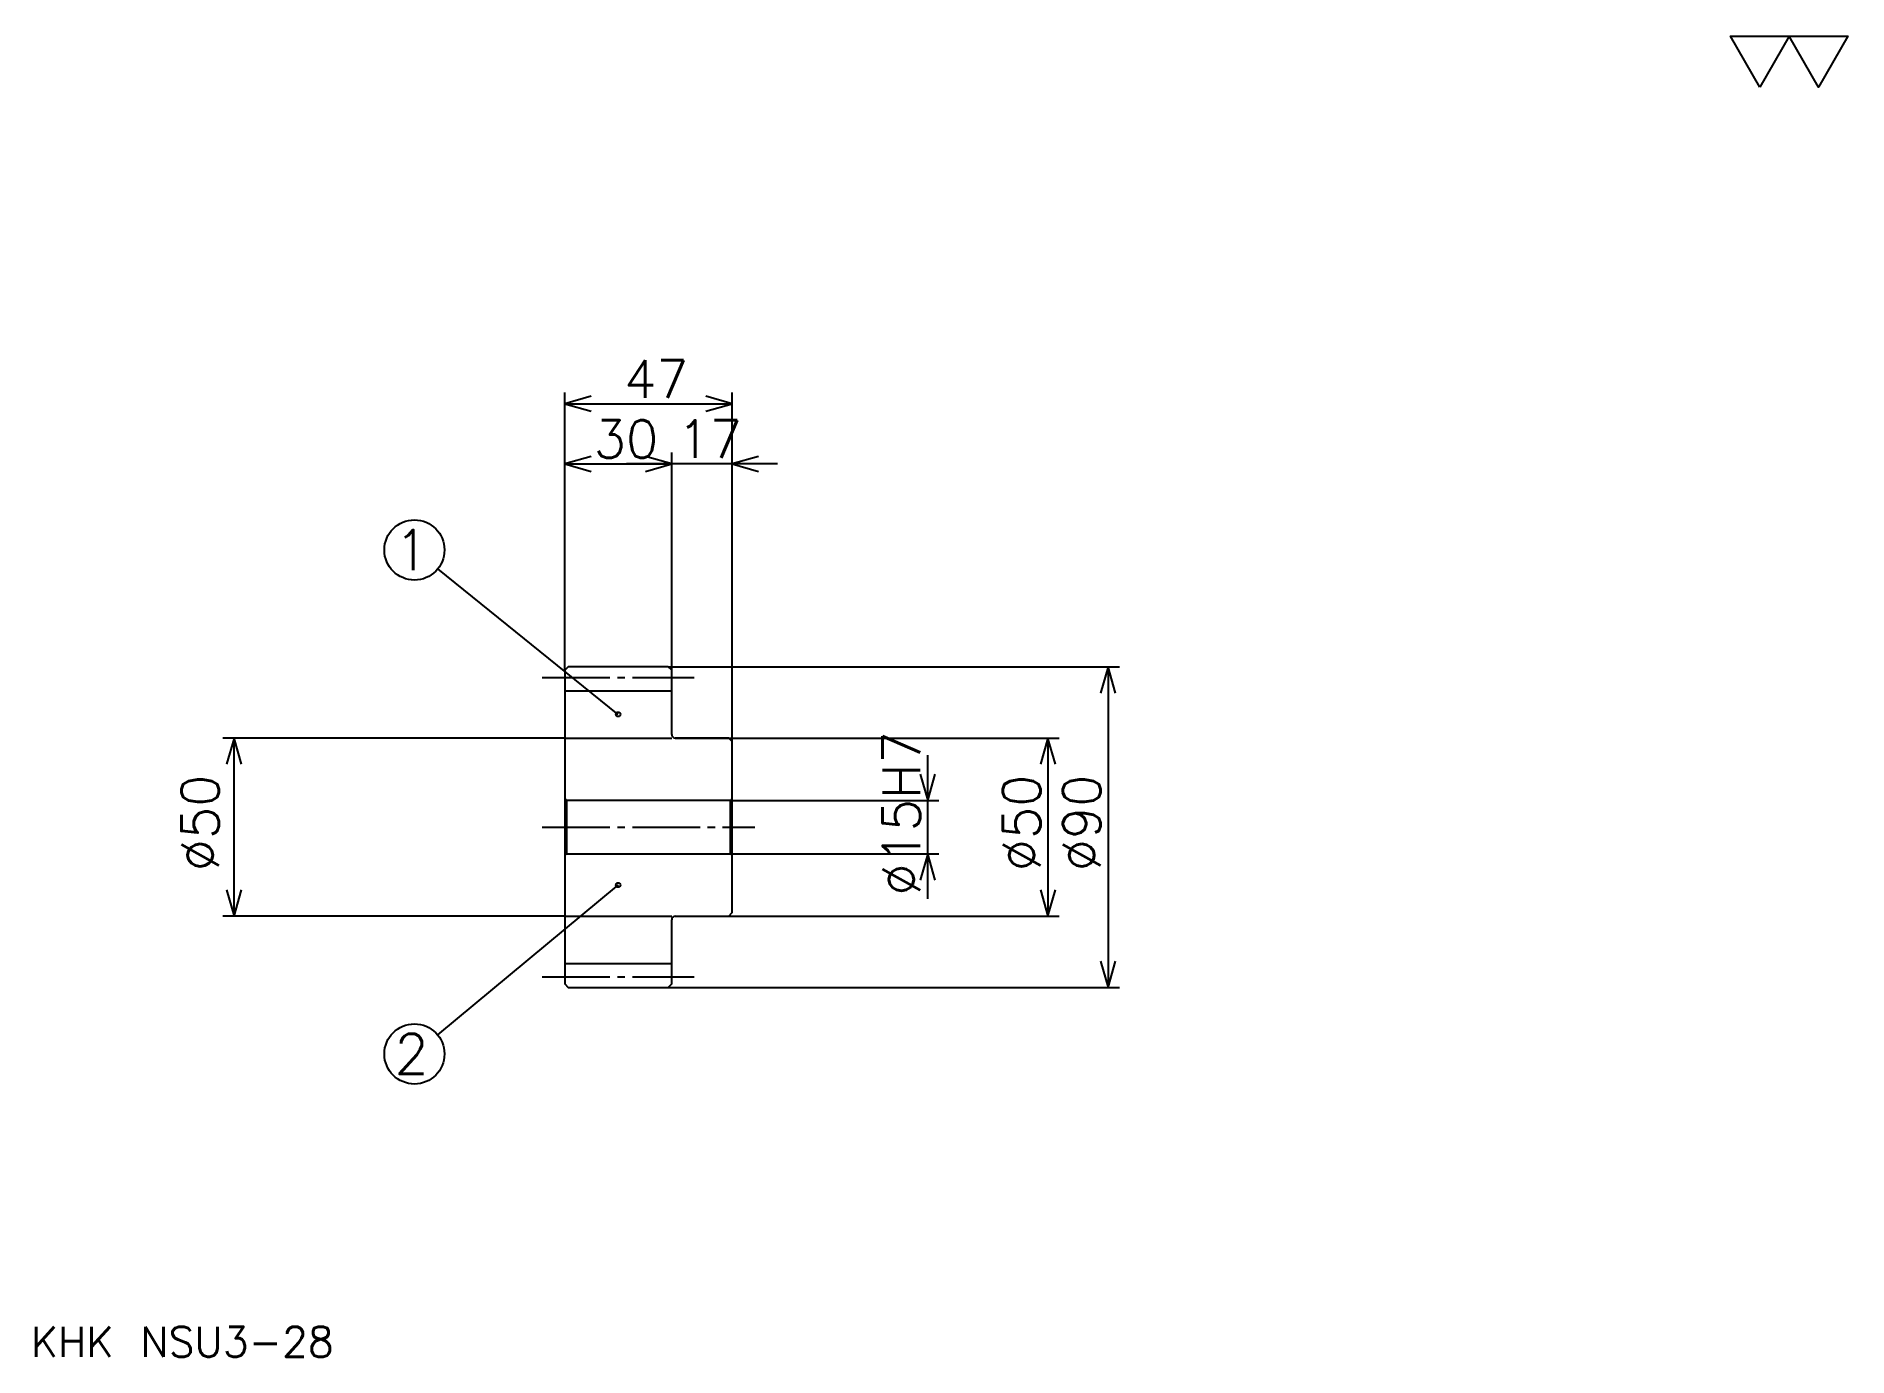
# Model space of a CAD drawing. Extents: x 23 to 531, y 23 to 394.
import ezdxf

# ---------------------------------------------------------------- set-up
doc = ezdxf.new("R2010")
doc.units = 0
doc.linetypes.add('DASHDOT', pattern=[25.304349, 18.978261, -2.108696, 2.108696, -2.108696])
doc.layers.get('0').update_dxf_attribs({"linetype": 'CONTINUOUS'})
doc.layers.add('DASHDOT', color=6, linetype='DASHDOT')
doc.styles.add('KANJI', font='TXT', dxfattribs={"bigfont": 'BIGFONT'})

msp = doc.modelspace()

# ---------------------------------------------------------------- linework, layer by layer
at = {"color": 5}
for p, q in [((170.804337, 216.858688), (170.804337, 293.82608)), ((170.804337, 290.663025), (217.804337, 290.663025)), ((217.804337, 216.858688), (217.804337, 293.82608)), ((200.804337, 216.858688), (200.804337, 276.956512)), ((170.804337, 273.793457), (200.804337, 273.793457)), ((230.456512, 273.793457), (188.152161, 273.793457)), ((185.804337, 203.483688), (135.193878, 244.334808)), ((170.804337, 215.858688), (170.804337, 216.858688)), ((199.804337, 216.858688), (217.804337, 216.858688)), ((200.804337, 215.858688), (200.804337, 216.858688)), ((217.804337, 216.858688), (326.402161, 216.858688)), ((217.804337, 195.858688), (217.804337, 216.858688)), ((323.239136, 216.858688), (323.239136, 126.858688)), ((170.804337, 196.858688), (74.858688, 196.858688)), ((78.021729, 146.858688), (78.021729, 196.858688)), ((201.804337, 196.858688), (217.804337, 196.858688)), ((217.804337, 196.858688), (309.532593, 196.858688)), ((306.369568, 196.858688), (306.369568, 146.858688)), ((272.630432, 151.706512), (272.630432, 192.010864)), ((217.804337, 179.358688), (275.793457, 179.358688)), ((217.804337, 164.358688), (275.793457, 164.358688)), ((185.804337, 155.608688), (135.122528, 113.569763)), ((170.804337, 146.858688), (74.858688, 146.858688)), ((201.804337, 146.858688), (217.804337, 146.858688)), ((217.804337, 146.858688), (309.532593, 146.858688)), ((199.804337, 126.858688), (217.804337, 126.858688)), ((217.804337, 126.858688), (326.402161, 126.858688))]:
    msp.add_line(p, q, dxfattribs=at)
at = {"color": 4}
for p, q in [((170.804337, 210.108688), (200.804337, 210.108688)), ((170.804337, 196.858688), (200.804337, 196.858688)), ((171.304337, 179.358688), (171.304337, 164.358688)), ((217.304337, 179.358688), (217.804337, 179.858688)), ((217.304337, 164.358688), (217.804337, 163.858688)), ((170.804337, 146.858688), (200.804337, 146.858688)), ((170.804337, 133.608688), (200.804337, 133.608688))]:
    msp.add_line(p, q, dxfattribs=at)
at = {"color": 7}
msp.add_lwpolyline([(506.086945, 379.565216), (497.863037, 393.820007), (530.758667, 393.820007), (522.53479, 379.565216), (514.310852, 393.820007), (506.086945, 379.565216)], dxfattribs=at)
at = {"color": 5}
for points in [[(178.184769, 292.771729), (170.804337, 290.663025), (178.184769, 288.554321)], [(210.423904, 288.554321), (217.804337, 290.663025), (210.423904, 292.771729)], [(178.184769, 275.902161), (170.804337, 273.793457), (178.184769, 271.684784)], [(193.423904, 271.684784), (200.804337, 273.793457), (193.423904, 275.902161)], [(193.423904, 271.684784), (200.804337, 273.793457), (193.423904, 275.902161)], [(225.184769, 275.902161), (217.804337, 273.793457), (225.184769, 271.684784)], [(325.347809, 209.478256), (323.239136, 216.858688), (321.130432, 209.478256)], [(80.130424, 189.478256), (78.021729, 196.858688), (75.913033, 189.478256)], [(308.478241, 189.478256), (306.369568, 196.858688), (304.260864, 189.478256)], [(270.521729, 186.73912), (272.630432, 179.358688), (274.739136, 186.73912)], [(274.739136, 156.978256), (272.630432, 164.358688), (270.521729, 156.978256)], [(75.913033, 154.23912), (78.021729, 146.858688), (80.130424, 154.23912)], [(304.260864, 154.23912), (306.369568, 146.858688), (308.478241, 154.23912)], [(321.130432, 134.23912), (323.239136, 126.858688), (325.347809, 134.23912)]]:
    msp.add_lwpolyline(points, dxfattribs=at)
at = {"color": 4}
for points in [[(200.804337, 197.858688), (200.804337, 215.858688), (199.804337, 216.858688), (171.804337, 216.858688), (170.804337, 215.858688), (170.804337, 163.858688)], [(201.804337, 146.858688), (216.804337, 146.858688), (217.804337, 147.858688), (217.804337, 195.858688), (216.804337, 196.858688), (201.804337, 196.858688)], [(170.804337, 163.858688), (171.304337, 164.358688), (217.304337, 164.358688), (217.304337, 179.358688), (171.304337, 179.358688), (170.804337, 179.858688)], [(170.804337, 163.858688), (170.804337, 127.858688), (171.804337, 126.858688), (199.804337, 126.858688), (200.804337, 127.858688), (200.804337, 145.858688)]]:
    msp.add_lwpolyline(points, dxfattribs=at)
at = {"color": 5}
for centre, radius in [((128.630432, 249.632599), 8.434783), ((185.804337, 203.483688), 0.632609), ((185.804337, 155.608688), 0.632609), ((128.630432, 108.184776), 8.434783)]:
    msp.add_circle(centre, radius, dxfattribs=at)
at = {"color": 4}
for centre, start, end in [((201.804337, 197.858688), 180, 270), ((201.804337, 145.858688), 90, 180)]:
    msp.add_arc(centre, 1, start, end, dxfattribs=at)
at = {"layer": 'DASHDOT', "color": 7}
for p, q in [((164.478256, 213.858688), (207.130432, 213.858688)), ((164.478256, 171.858688), (224.130432, 171.858688)), ((164.478256, 129.858688), (207.130432, 129.858688))]:
    msp.add_line(p, q, dxfattribs=at)

# ---------------------------------------------------------------- texts
at = {"color": 7, "style": 'KANJI'}
for s, height, p in [('47', 10.543478, (187.45108, 292.349976)), ('30', 10.543478, (178.95108, 275.480438)), ('17', 10.543478, (202.45108, 275.480438)), ('1', 11.246377, (123.007233, 244.009399)), ('2', 11.246377, (123.007233, 102.561584)), ('KHK NSU3-28', 8.434783, (21.086956, 23.195652))]:
    msp.add_text(s, height=height, dxfattribs=at).set_placement(p)
for s, p in [('%%c15H7', (270.521729, 152.616837)), ('%%c50', (73.804337, 159.470108)), ('%%c50', (304.260864, 159.470093)), ('%%c90', (321.130432, 159.470093))]:
    msp.add_text(s, height=10.543478, rotation=90, dxfattribs=at).set_placement(p)

doc.saveas('drawing.dxf')
